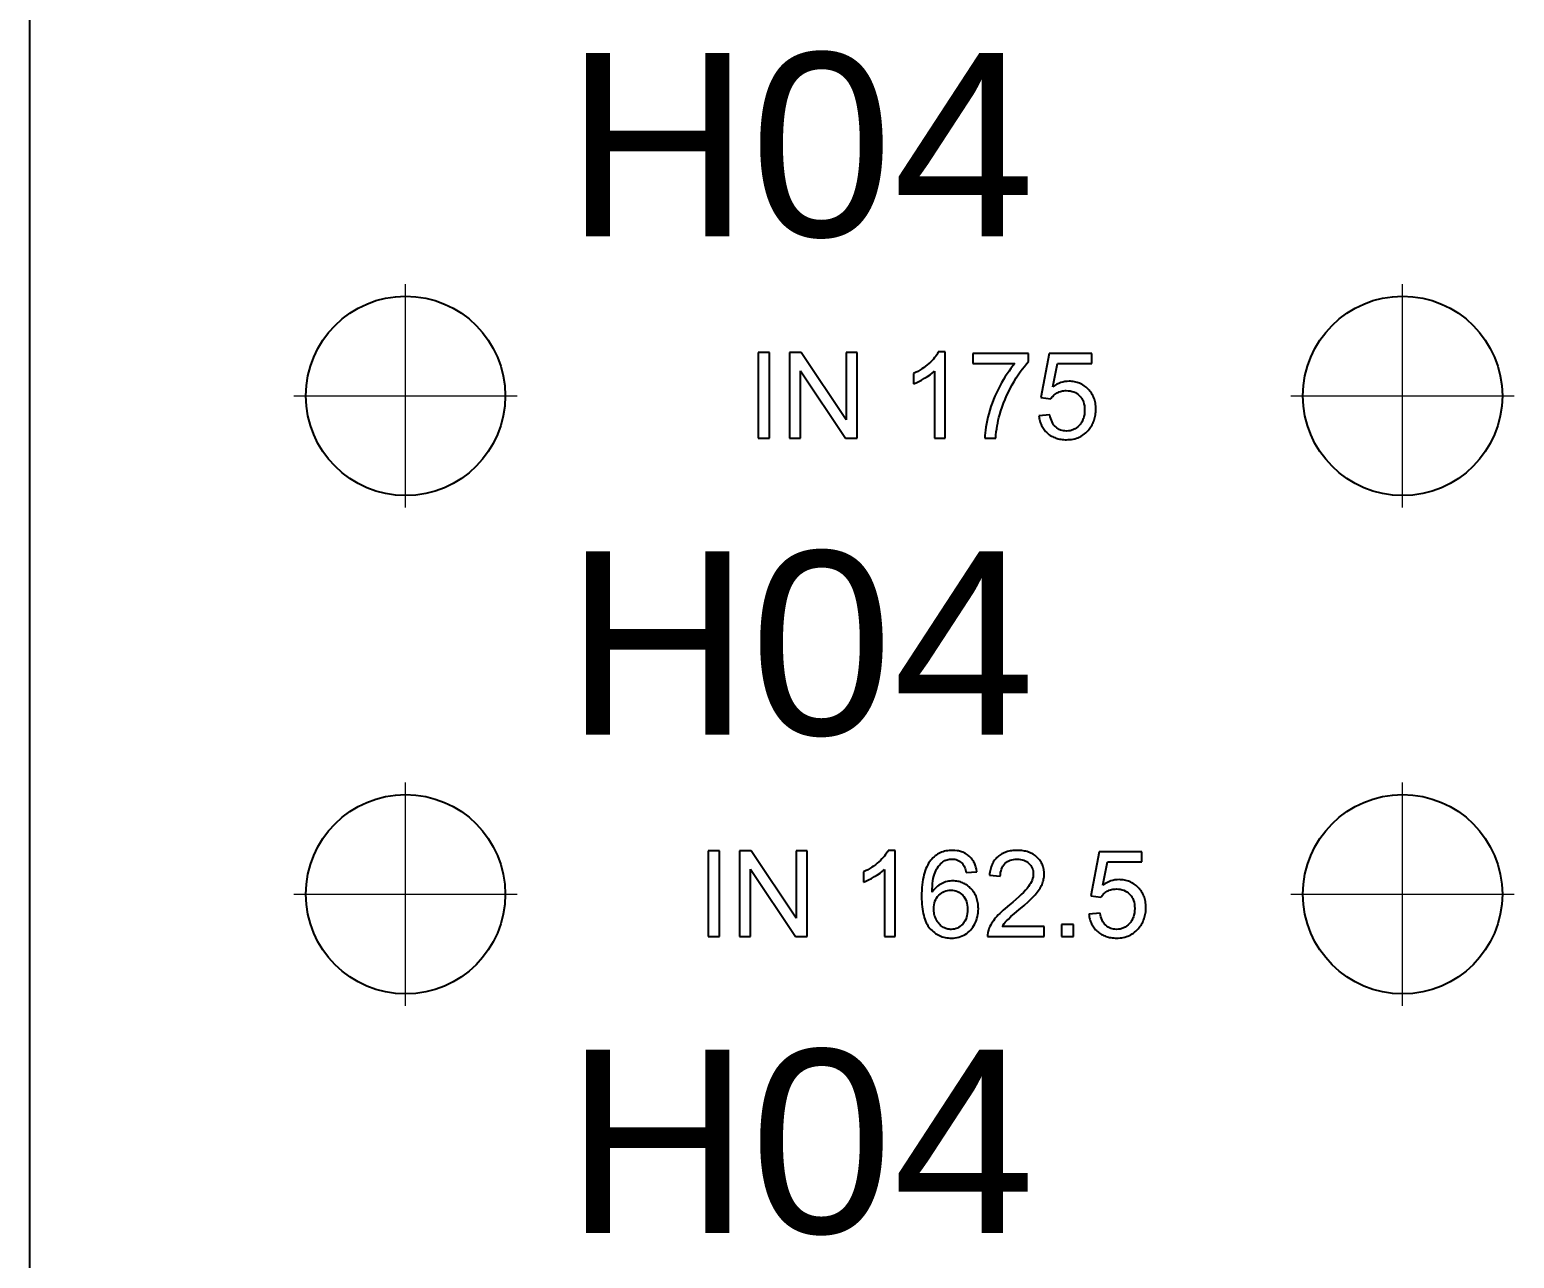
# Model space of a CAD drawing. Header units: millimetres. Extents: x 40 to 1360, y 134 to 546.
# Drawn here: x 299.5 to 336.73, y 420.29 to 451.11 of the extents above; entities that cross this region are included whole.
import ezdxf

# ---------------------------------------------------------------- set-up
doc = ezdxf.new("R2010")
doc.units = ezdxf.units.MM
doc.linetypes.add('WP_HIDDEN', pattern=[2.3, 1.5, -0.8])
for name, color, linetype, lineweight in [('ANNOTATIONS', 7, 'CONTINUOUS', 18), ('HIDDEN', 7, 'WP_HIDDEN', 13), ('VISIBLE', 7, 'CONTINUOUS', 25)]:
    doc.layers.add(name, color=color, linetype=linetype, lineweight=lineweight)
doc.styles.add('CJK', font='Arial Unicode.ttf')

msp = doc.modelspace()

# ---------------------------------------------------------------- linework, layer by layer
at = {"layer": 'ANNOTATIONS'}
for p, q in [((308.92538, 439.12538), (308.92538, 444.72538)), ((333.92538, 439.12538), (333.92538, 444.72538)), ((306.12538, 441.92538), (311.72538, 441.92538)), ((331.12538, 441.92538), (336.72538, 441.92538)), ((308.92538, 426.62538), (308.92538, 432.22538)), ((333.92538, 426.62538), (333.92538, 432.22538)), ((306.12538, 429.42538), (311.72538, 429.42538)), ((331.12538, 429.42538), (336.72538, 429.42538))]:
    msp.add_line(p, q, dxfattribs=at)
at = {"layer": 'HIDDEN', "ltscale": 2}
msp.add_line((299.5, 277.5), (299.5, 492.5), dxfattribs=at)
at = {"layer": 'VISIBLE'}
for p, q in [((299.5, 280.5), (299.5, 492.5)), ((317.7668, 443.01656), (317.7668, 440.86212)), ((318.0519, 443.01656), (317.7668, 443.01656)), ((318.0519, 440.86212), (318.0519, 443.01656)), ((318.55157, 443.01656), (318.55157, 440.86212)), ((318.84402, 443.01656), (318.55157, 443.01656)), ((319.97562, 441.32504), (318.84402, 443.01656)), ((319.97562, 443.01656), (319.97562, 441.32504)), ((320.24896, 443.01656), (319.97562, 443.01656)), ((320.24896, 440.86212), (320.24896, 443.01656)), ((322.26412, 442.99034), (322.2423, 442.95502)), ((322.2829, 443.02538), (322.26412, 442.99034)), ((322.45337, 443.02538), (322.2829, 443.02538)), ((322.45337, 440.86212), (322.45337, 443.02538)), ((323.1485, 442.98864), (323.1485, 442.7344)), ((324.54315, 442.98864), (323.1485, 442.98864)), ((324.54315, 442.78289), (324.54315, 442.98864)), ((325.06045, 442.98717), (324.85177, 441.88056)), ((326.1318, 442.98717), (325.06045, 442.98717)), ((326.1318, 442.7344), (326.1318, 442.98717)), ((321.91536, 442.63221), (321.86774, 442.59993)), ((321.96124, 442.66588), (321.91536, 442.63221)), ((322.00537, 442.70092), (321.96124, 442.66588)), ((322.04776, 442.73734), (322.00537, 442.70092)), ((322.08776, 442.77431), (322.04776, 442.73734)), ((322.12473, 442.811), (322.08776, 442.77431)), ((322.15867, 442.84742), (322.12473, 442.811)), ((322.18958, 442.88356), (322.15867, 442.84742)), ((322.21746, 442.91943), (322.18958, 442.88356)), ((322.2423, 442.95502), (322.21746, 442.91943)), ((323.1485, 442.7344), (324.20367, 442.7344)), ((324.10443, 442.6132), (324.05588, 442.54768)), ((324.1537, 442.67544), (324.10443, 442.6132)), ((324.20367, 442.7344), (324.1537, 442.67544)), ((324.38936, 442.59841), (324.44051, 442.66441)), ((324.44051, 442.66441), (324.49177, 442.7259)), ((324.49177, 442.7259), (324.54315, 442.78289)), ((325.15598, 442.15537), (325.27208, 442.7344)), ((325.27208, 442.7344), (326.1318, 442.7344)), ((318.82492, 442.5551), (319.95651, 440.86212)), ((318.82492, 440.86212), (318.82492, 442.5551)), ((321.71439, 442.51134), (321.65979, 442.48456)), ((321.65979, 442.48456), (321.65979, 442.22885)), ((321.65979, 442.22885), (321.72348, 442.25448)), ((321.76725, 442.53949), (321.71439, 442.51134)), ((321.72348, 442.25448), (321.79113, 442.2858)), ((321.81837, 442.56902), (321.76725, 442.53949)), ((321.79113, 442.2858), (321.86273, 442.32282)), ((321.86774, 442.59993), (321.81837, 442.56902)), ((321.86273, 442.32282), (321.93828, 442.36553)), ((321.93828, 442.36553), (322.01208, 442.41108)), ((322.01208, 442.41108), (322.07844, 442.45664)), ((322.07844, 442.45664), (322.13736, 442.5022)), ((322.13736, 442.5022), (322.16403, 442.52498)), ((322.16403, 442.52498), (322.18884, 442.54776)), ((322.18884, 442.54776), (322.18884, 440.86212)), ((323.86878, 442.25274), (323.82378, 442.1708)), ((323.91448, 442.3314), (323.86878, 442.25274)), ((323.9609, 442.40678), (323.91448, 442.3314)), ((324.00803, 442.47887), (323.9609, 442.40678)), ((324.05588, 442.54768), (324.00803, 442.47887)), ((324.13534, 442.20093), (324.18591, 442.28943)), ((324.18591, 442.28943), (324.2366, 442.37342)), ((324.2366, 442.37342), (324.28741, 442.45292)), ((324.28741, 442.45292), (324.33833, 442.52792)), ((324.33833, 442.52792), (324.38936, 442.59841)), ((325.30416, 442.23776), (325.25417, 442.21452)), ((325.35474, 442.25677), (325.30416, 442.23776)), ((325.40593, 442.27156), (325.35474, 442.25677)), ((325.45771, 442.28213), (325.40593, 442.27156)), ((325.51008, 442.28846), (325.45771, 442.28213)), ((325.56306, 442.29058), (325.51008, 442.28846)), ((325.59799, 442.28981), (325.56306, 442.29058)), ((325.63222, 442.28752), (325.59799, 442.28981)), ((325.66577, 442.2837), (325.63222, 442.28752)), ((325.69863, 442.27836), (325.66577, 442.2837)), ((325.7308, 442.27149), (325.69863, 442.27836)), ((325.76228, 442.26309), (325.7308, 442.27149)), ((325.79308, 442.25316), (325.76228, 442.26309)), ((325.82318, 442.24171), (325.79308, 442.25316)), ((325.85259, 442.22873), (325.82318, 442.24171)), ((323.70154, 441.91643), (323.66598, 441.83004)), ((323.73969, 442.00203), (323.70154, 441.91643)), ((323.78044, 442.08682), (323.73969, 442.00203)), ((323.82378, 442.1708), (323.78044, 442.08682)), ((323.95623, 441.83279), (323.9967, 441.92579)), ((323.9967, 441.92579), (324.04004, 442.01815)), ((324.04004, 442.01815), (324.08625, 442.10986)), ((324.08625, 442.10986), (324.13534, 442.20093)), ((324.85177, 441.88056), (325.10013, 441.84822)), ((325.10013, 441.84822), (325.11552, 441.87083)), ((325.11552, 441.87083), (325.13228, 441.89236)), ((325.13228, 441.89236), (325.15042, 441.91281)), ((325.15042, 441.91281), (325.16994, 441.93218)), ((325.20477, 442.18706), (325.15598, 442.15537)), ((325.16994, 441.93218), (325.19084, 441.95047)), ((325.19084, 441.95047), (325.21311, 441.96768)), ((325.25417, 442.21452), (325.20477, 442.18706)), ((325.21311, 441.96768), (325.23676, 441.98381)), ((325.23676, 441.98381), (325.26179, 441.99886)), ((325.26179, 441.99886), (325.2879, 442.01246)), ((325.2879, 442.01246), (325.31479, 442.02426)), ((325.31479, 442.02426), (325.34246, 442.03423)), ((325.34246, 442.03423), (325.37091, 442.0424)), ((325.37091, 442.0424), (325.40014, 442.04875)), ((325.40014, 442.04875), (325.43015, 442.05328)), ((325.43015, 442.05328), (325.46094, 442.056)), ((325.46094, 442.056), (325.49252, 442.05691)), ((325.49252, 442.05691), (325.54273, 442.05486)), ((325.54273, 442.05486), (325.59048, 442.04873)), ((325.59048, 442.04873), (325.63577, 442.03852)), ((325.63577, 442.03852), (325.67861, 442.02421)), ((325.67861, 442.02421), (325.71899, 442.00582)), ((325.71899, 442.00582), (325.75691, 441.98334)), ((325.75691, 441.98334), (325.79238, 441.95677)), ((325.79238, 441.95677), (325.82538, 441.92611)), ((325.82538, 441.92611), (325.84078, 441.90939)), ((325.84078, 441.90939), (325.85518, 441.89192)), ((325.88132, 442.21423), (325.85259, 442.22873)), ((325.85518, 441.89192), (325.86859, 441.87371)), ((325.86859, 441.87371), (325.881, 441.85475)), ((325.90936, 442.19819), (325.88132, 442.21423)), ((325.93671, 442.18063), (325.90936, 442.19819)), ((325.96337, 442.16154), (325.93671, 442.18063)), ((325.98934, 442.14093), (325.96337, 442.16154)), ((326.01462, 442.11879), (325.98934, 442.14093)), ((326.03921, 442.09512), (326.01462, 442.11879)), ((326.0627, 442.07025), (326.03921, 442.09512)), ((326.08468, 442.04451), (326.0627, 442.07025)), ((326.10514, 442.0179), (326.08468, 442.04451)), ((326.12408, 441.99041), (326.10514, 442.0179)), ((326.14151, 441.96205), (326.12408, 441.99041)), ((326.15742, 441.93282), (326.14151, 441.96205)), ((326.17182, 441.90271), (326.15742, 441.93282)), ((326.1847, 441.87174), (326.17182, 441.90271)), ((326.19607, 441.83989), (326.1847, 441.87174)), ((323.57488, 441.56603), (323.5497, 441.47641)), ((323.60265, 441.65483), (323.57488, 441.56603)), ((323.63302, 441.74284), (323.60265, 441.65483)), ((323.66598, 441.83004), (323.63302, 441.74284)), ((323.82305, 441.45437), (323.85204, 441.54994)), ((323.85204, 441.54994), (323.8839, 441.64487)), ((323.8839, 441.64487), (323.91863, 441.73915)), ((323.91863, 441.73915), (323.95623, 441.83279)), ((325.881, 441.85475), (325.89242, 441.83504)), ((325.89242, 441.83504), (325.90285, 441.81458)), ((325.90285, 441.81458), (325.91228, 441.79338)), ((325.91228, 441.79338), (325.92072, 441.77144)), ((325.92072, 441.77144), (325.93463, 441.72531)), ((325.93463, 441.72531), (325.94456, 441.67619)), ((325.95044, 441.51095), (325.94424, 441.45584)), ((325.94456, 441.67619), (325.95052, 441.62409)), ((325.9525, 441.569), (325.95044, 441.51095)), ((325.95052, 441.62409), (325.9525, 441.569)), ((326.20592, 441.80717), (326.19607, 441.83989)), ((326.21426, 441.77357), (326.20592, 441.80717)), ((326.22108, 441.73911), (326.21426, 441.77357)), ((326.22638, 441.70377), (326.22108, 441.73911)), ((326.23017, 441.66755), (326.22638, 441.70377)), ((326.22721, 441.48563), (326.23054, 441.52064)), ((326.23244, 441.63047), (326.23017, 441.66755)), ((326.23054, 441.52064), (326.23253, 441.55627)), ((326.2332, 441.59251), (326.23244, 441.63047)), ((326.23253, 441.55627), (326.2332, 441.59251)), ((323.47695, 441.14281), (323.46589, 441.06768)), ((323.49087, 441.22125), (323.47695, 441.14281)), ((323.50763, 441.303), (323.49087, 441.22125)), ((323.52724, 441.38805), (323.50763, 441.303)), ((323.5497, 441.47641), (323.52724, 441.38805)), ((323.74624, 441.09627), (323.75802, 441.1711)), ((323.75802, 441.1711), (323.77159, 441.24433)), ((323.77159, 441.24433), (323.78695, 441.31595)), ((323.78695, 441.31595), (323.8041, 441.38596)), ((323.8041, 441.38596), (323.82305, 441.45437)), ((325.0825, 441.44996), (324.80474, 441.42645)), ((324.80474, 441.42645), (324.80867, 441.39288)), ((324.80867, 441.39288), (324.81385, 441.36015)), ((324.81385, 441.36015), (324.82027, 441.32827)), ((324.82027, 441.32827), (324.82794, 441.29721)), ((324.82794, 441.29721), (324.83685, 441.267)), ((324.83685, 441.267), (324.84701, 441.23763)), ((324.84701, 441.23763), (324.85841, 441.20909)), ((324.85841, 441.20909), (324.87106, 441.18139)), ((324.87106, 441.18139), (324.88495, 441.15453)), ((324.88495, 441.15453), (324.90009, 441.12851)), ((324.90009, 441.12851), (324.91648, 441.10332)), ((325.09149, 441.40083), (325.0825, 441.44996)), ((325.10303, 441.35485), (325.09149, 441.40083)), ((325.11711, 441.31201), (325.10303, 441.35485)), ((325.13375, 441.27232), (325.11711, 441.31201)), ((325.15294, 441.23578), (325.13375, 441.27232)), ((325.17467, 441.20238), (325.15294, 441.23578)), ((325.19895, 441.17213), (325.17467, 441.20238)), ((325.22578, 441.14502), (325.19895, 441.17213)), ((325.25461, 441.12108), (325.22578, 441.14502)), ((325.28489, 441.10033), (325.25461, 441.12108)), ((325.75043, 441.12389), (325.71278, 441.09914)), ((325.78626, 441.15315), (325.75043, 441.12389)), ((325.82024, 441.1869), (325.78626, 441.15315)), ((325.83626, 441.20527), (325.82024, 441.1869)), ((325.85124, 441.22438), (325.83626, 441.20527)), ((325.86519, 441.24422), (325.85124, 441.22438)), ((325.87811, 441.26479), (325.86519, 441.24422)), ((325.88999, 441.2861), (325.87811, 441.26479)), ((325.90084, 441.30814), (325.88999, 441.2861)), ((325.91066, 441.33092), (325.90084, 441.30814)), ((325.91944, 441.35444), (325.91066, 441.33092)), ((325.93391, 441.40367), (325.91944, 441.35444)), ((325.94424, 441.45584), (325.93391, 441.40367)), ((326.08337, 441.11392), (326.10268, 441.14148)), ((326.10268, 441.14148), (326.12066, 441.16967)), ((326.12066, 441.16967), (326.13731, 441.19847)), ((326.13731, 441.19847), (326.15262, 441.2279)), ((326.15262, 441.2279), (326.16661, 441.25795)), ((326.16661, 441.25795), (326.17926, 441.28861)), ((326.17926, 441.28861), (326.19058, 441.3199)), ((326.19058, 441.3199), (326.20057, 441.35181)), ((326.20057, 441.35181), (326.20923, 441.38433)), ((326.20923, 441.38433), (326.21655, 441.41748)), ((326.21655, 441.41748), (326.22255, 441.45125)), ((326.22255, 441.45125), (326.22721, 441.48563)), ((317.7668, 440.86212), (318.0519, 440.86212)), ((318.55157, 440.86212), (318.82492, 440.86212)), ((319.95651, 440.86212), (320.24896, 440.86212)), ((322.18884, 440.86212), (322.45337, 440.86212)), ((323.45229, 440.92733), (323.44977, 440.86212)), ((323.44977, 440.86212), (323.72164, 440.86212)), ((323.45767, 440.99585), (323.45229, 440.92733)), ((323.46589, 441.06768), (323.45767, 440.99585)), ((323.72164, 440.86212), (323.72805, 440.94178)), ((323.72805, 440.94178), (323.73625, 441.01983)), ((323.73625, 441.01983), (323.74624, 441.09627)), ((324.91648, 441.10332), (324.93411, 441.07898)), ((324.93411, 441.07898), (324.95299, 441.05547)), ((324.95299, 441.05547), (324.97312, 441.0328)), ((324.97312, 441.0328), (324.99449, 441.01097)), ((324.99449, 441.01097), (325.0171, 440.98997)), ((325.0171, 440.98997), (325.04076, 440.97004)), ((325.04076, 440.97004), (325.06526, 440.9514)), ((325.06526, 440.9514), (325.09061, 440.93404)), ((325.09061, 440.93404), (325.1168, 440.91796)), ((325.1168, 440.91796), (325.14384, 440.90318)), ((325.14384, 440.90318), (325.17172, 440.88967)), ((325.17172, 440.88967), (325.20044, 440.87746)), ((325.20044, 440.87746), (325.23001, 440.86653)), ((325.23001, 440.86653), (325.26042, 440.85688)), ((325.26042, 440.85688), (325.29168, 440.84853)), ((325.31661, 441.08278), (325.28489, 441.10033)), ((325.29168, 440.84853), (325.32377, 440.84145)), ((325.34978, 441.06841), (325.31661, 441.08278)), ((325.32377, 440.84145), (325.35672, 440.83567)), ((325.3844, 441.05724), (325.34978, 441.06841)), ((325.35672, 440.83567), (325.3905, 440.83117)), ((325.42046, 441.04926), (325.3844, 441.05724)), ((325.3905, 440.83117), (325.42513, 440.82795)), ((325.45797, 441.04448), (325.42046, 441.04926)), ((325.42513, 440.82795), (325.46061, 440.82602)), ((325.49693, 441.04288), (325.45797, 441.04448)), ((325.46061, 440.82602), (325.49693, 440.82538)), ((325.54377, 441.04513), (325.49693, 441.04288)), ((325.49693, 440.82538), (325.54116, 440.8264)), ((325.54116, 440.8264), (325.58421, 440.82947)), ((325.58878, 441.05188), (325.54377, 441.04513)), ((325.58421, 440.82947), (325.62607, 440.83458)), ((325.61059, 441.05695), (325.58878, 441.05188)), ((325.63195, 441.06313), (325.61059, 441.05695)), ((325.62607, 440.83458), (325.66676, 440.84173)), ((325.65284, 441.07045), (325.63195, 441.06313)), ((325.67328, 441.07889), (325.65284, 441.07045)), ((325.66676, 440.84173), (325.70626, 440.85092)), ((325.69326, 441.08845), (325.67328, 441.07889)), ((325.71278, 441.09914), (325.69326, 441.08845)), ((325.70626, 440.85092), (325.74458, 440.86216)), ((325.74458, 440.86216), (325.78171, 440.87545)), ((325.78171, 440.87545), (325.81767, 440.89078)), ((325.81767, 440.89078), (325.85244, 440.90815)), ((325.85244, 440.90815), (325.88603, 440.92756)), ((325.88603, 440.92756), (325.91843, 440.94902)), ((325.91843, 440.94902), (325.94966, 440.97252)), ((325.94966, 440.97252), (325.9797, 440.99807)), ((325.9797, 440.99807), (326.00856, 441.02566)), ((326.00856, 441.02566), (326.03623, 441.05529)), ((326.03623, 441.05529), (326.06273, 441.08697)), ((326.06273, 441.08697), (326.08337, 441.11392)), ((316.51176, 430.51656), (316.51176, 428.36212)), ((316.79686, 430.51656), (316.51176, 430.51656)), ((316.79686, 428.36212), (316.79686, 430.51656)), ((317.29653, 430.51656), (317.29653, 428.36212)), ((317.58898, 430.51656), (317.29653, 430.51656)), ((318.72057, 428.82504), (317.58898, 430.51656)), ((318.72057, 430.51656), (318.72057, 428.82504)), ((318.99392, 430.51656), (318.72057, 430.51656)), ((318.99392, 428.36212), (318.99392, 430.51656)), ((320.90363, 430.34742), (320.86969, 430.311)), ((320.93454, 430.38356), (320.90363, 430.34742)), ((320.96241, 430.41943), (320.93454, 430.38356)), ((320.98726, 430.45502), (320.96241, 430.41943)), ((321.00907, 430.49034), (320.98726, 430.45502)), ((321.02786, 430.52538), (321.00907, 430.49034)), ((321.19833, 430.52538), (321.02786, 430.52538)), ((321.19833, 428.36212), (321.19833, 430.52538)), ((322.14731, 430.33635), (322.1205, 430.30838)), ((322.1752, 430.36239), (322.14731, 430.33635)), ((322.20418, 430.3865), (322.1752, 430.36239)), ((322.23426, 430.40868), (322.20418, 430.3865)), ((322.26542, 430.42894), (322.23426, 430.40868)), ((322.29768, 430.44726), (322.26542, 430.42894)), ((322.33103, 430.46366), (322.29768, 430.44726)), ((322.36547, 430.47812), (322.33103, 430.46366)), ((322.401, 430.49066), (322.36547, 430.47812)), ((322.43762, 430.50127), (322.401, 430.49066)), ((322.47533, 430.50995), (322.43762, 430.50127)), ((322.51413, 430.5167), (322.47533, 430.50995)), ((322.55402, 430.52152), (322.51413, 430.5167)), ((322.595, 430.52441), (322.55402, 430.52152)), ((322.63707, 430.52538), (322.595, 430.52441)), ((322.6992, 430.52315), (322.63707, 430.52538)), ((322.75845, 430.51647), (322.6992, 430.52315)), ((322.78701, 430.51146), (322.75845, 430.51647)), ((322.81484, 430.50533), (322.78701, 430.51146)), ((322.84195, 430.49809), (322.81484, 430.50533)), ((322.86835, 430.48974), (322.84195, 430.49809)), ((322.89403, 430.48027), (322.86835, 430.48974)), ((322.919, 430.46969), (322.89403, 430.48027)), ((322.94324, 430.458), (322.919, 430.46969)), ((322.96677, 430.44519), (322.94324, 430.458)), ((322.98958, 430.43127), (322.96677, 430.44519)), ((323.01167, 430.41624), (322.98958, 430.43127)), ((323.03305, 430.40009), (323.01167, 430.41624)), ((323.05371, 430.38283), (323.03305, 430.40009)), ((323.0735, 430.36458), (323.05371, 430.38283)), ((323.09227, 430.34549), (323.0735, 430.36458)), ((323.11003, 430.32555), (323.09227, 430.34549)), ((323.12677, 430.30475), (323.11003, 430.32555)), ((323.75384, 430.34543), (323.73287, 430.3238)), ((323.77602, 430.36593), (323.75384, 430.34543)), ((323.79929, 430.38524), (323.77602, 430.36593)), ((323.82353, 430.4033), (323.79929, 430.38524)), ((323.84875, 430.42012), (323.82353, 430.4033)), ((323.87494, 430.43569), (323.84875, 430.42012)), ((323.90211, 430.45001), (323.87494, 430.43569)), ((323.93026, 430.46309), (323.90211, 430.45001)), ((323.95938, 430.47493), (323.93026, 430.46309)), ((323.98948, 430.48552), (323.95938, 430.47493)), ((324.02055, 430.49486), (323.98948, 430.48552)), ((324.0526, 430.50296), (324.02055, 430.49486)), ((324.08563, 430.50981), (324.0526, 430.50296)), ((324.11963, 430.51541), (324.08563, 430.50981)), ((324.15461, 430.51977), (324.11963, 430.51541)), ((324.19056, 430.52289), (324.15461, 430.51977)), ((324.22749, 430.52476), (324.19056, 430.52289)), ((324.2654, 430.52538), (324.22749, 430.52476)), ((324.30365, 430.52471), (324.2654, 430.52538)), ((324.3409, 430.52269), (324.30365, 430.52471)), ((324.37713, 430.51933), (324.3409, 430.52269)), ((324.41236, 430.51463), (324.37713, 430.51933)), ((324.44657, 430.50859), (324.41236, 430.51463)), ((324.47978, 430.5012), (324.44657, 430.50859)), ((324.51197, 430.49247), (324.47978, 430.5012)), ((324.54315, 430.48239), (324.51197, 430.49247)), ((324.57333, 430.47097), (324.54315, 430.48239)), ((324.60249, 430.45821), (324.57333, 430.47097)), ((324.63064, 430.44411), (324.60249, 430.45821)), ((324.65778, 430.42866), (324.63064, 430.44411)), ((324.68391, 430.41187), (324.65778, 430.42866)), ((324.70903, 430.39373), (324.68391, 430.41187)), ((324.73315, 430.37426), (324.70903, 430.39373)), ((324.75625, 430.35343), (324.73315, 430.37426)), ((324.77813, 430.33162), (324.75625, 430.35343)), ((324.79861, 430.30916), (324.77813, 430.33162)), ((326.3155, 430.48717), (326.10681, 429.38056)), ((327.38684, 430.48717), (326.3155, 430.48717)), ((327.38684, 430.2344), (327.38684, 430.48717)), ((317.56987, 430.0551), (318.70147, 428.36212)), ((317.56987, 428.36212), (317.56987, 430.0551)), ((320.45935, 430.01134), (320.40474, 429.98456)), ((320.40474, 429.98456), (320.40474, 429.72885)), ((320.51221, 430.03949), (320.45935, 430.01134)), ((320.56332, 430.06902), (320.51221, 430.03949)), ((320.61269, 430.09993), (320.56332, 430.06902)), ((320.66032, 430.13221), (320.61269, 430.09993)), ((320.7062, 430.16588), (320.66032, 430.13221)), ((320.75033, 430.20092), (320.7062, 430.16588)), ((320.79272, 430.23734), (320.75033, 430.20092)), ((320.75703, 429.91108), (320.8234, 429.95664)), ((320.83272, 430.27431), (320.79272, 430.23734)), ((320.8234, 429.95664), (320.88232, 430.0022)), ((320.86969, 430.311), (320.83272, 430.27431)), ((320.88232, 430.0022), (320.90899, 430.02498)), ((320.90899, 430.02498), (320.9338, 430.04776)), ((320.9338, 430.04776), (320.9338, 428.36212)), ((321.93707, 429.96505), (321.92174, 429.90961)), ((321.95419, 430.01781), (321.93707, 429.96505)), ((321.97312, 430.06792), (321.95419, 430.01781)), ((321.99385, 430.11536), (321.97312, 430.06792)), ((322.01638, 430.16014), (321.99385, 430.11536)), ((322.04071, 430.20225), (322.01638, 430.16014)), ((322.06685, 430.2417), (322.04071, 430.20225)), ((322.09479, 430.27849), (322.06685, 430.2417)), ((322.1205, 430.30838), (322.09479, 430.27849)), ((322.18515, 429.9253), (322.20207, 429.97134)), ((322.20207, 429.97134), (322.2209, 430.01375)), ((322.2209, 430.01375), (322.24138, 430.05354)), ((322.24138, 430.05354), (322.26352, 430.09072)), ((322.26352, 430.09072), (322.28731, 430.12528)), ((322.28731, 430.12528), (322.31275, 430.15722)), ((322.31275, 430.15722), (322.33985, 430.18654)), ((322.33985, 430.18654), (322.3686, 430.21325)), ((322.3686, 430.21325), (322.399, 430.23734)), ((322.399, 430.23734), (322.42336, 430.25387)), ((322.42336, 430.25387), (322.44869, 430.2682)), ((322.44869, 430.2682), (322.47498, 430.28032)), ((322.47498, 430.28032), (322.50224, 430.29024)), ((322.50224, 430.29024), (322.53046, 430.29796)), ((322.53046, 430.29796), (322.55964, 430.30347)), ((322.55964, 430.30347), (322.58979, 430.30677)), ((322.58979, 430.30677), (322.62091, 430.30788)), ((322.62091, 430.30788), (322.65944, 430.30611)), ((322.65944, 430.30611), (322.69641, 430.3008)), ((322.69641, 430.3008), (322.73182, 430.29196)), ((322.73182, 430.29196), (322.76566, 430.27959)), ((322.76566, 430.27959), (322.79795, 430.26367)), ((322.79795, 430.26367), (322.82867, 430.24422)), ((322.82867, 430.24422), (322.85784, 430.22124)), ((322.85784, 430.22124), (322.88544, 430.19472)), ((322.88544, 430.19472), (322.90114, 430.17575)), ((322.90114, 430.17575), (322.91593, 430.15412)), ((322.91593, 430.15412), (322.9298, 430.12983)), ((322.9298, 430.12983), (322.94275, 430.10287)), ((322.94275, 430.10287), (322.95478, 430.07325)), ((322.95478, 430.07325), (322.9659, 430.04096)), ((322.9659, 430.04096), (322.97609, 430.00601)), ((322.97609, 430.00601), (322.98537, 429.9684)), ((322.98537, 429.9684), (323.24843, 429.98897)), ((323.1425, 430.28311), (323.12677, 430.30475)), ((323.15721, 430.26062), (323.1425, 430.28311)), ((323.17091, 430.23728), (323.15721, 430.26062)), ((323.18358, 430.21309), (323.17091, 430.23728)), ((323.19525, 430.18805), (323.18358, 430.21309)), ((323.20589, 430.16216), (323.19525, 430.18805)), ((323.21552, 430.13542), (323.20589, 430.16216)), ((323.22414, 430.10783), (323.21552, 430.13542)), ((323.23832, 430.0501), (323.22414, 430.10783)), ((323.24843, 429.98897), (323.23832, 430.0501)), ((323.57526, 429.97606), (323.56996, 429.93973)), ((323.58176, 430.01125), (323.57526, 429.97606)), ((323.58947, 430.04532), (323.58176, 430.01125)), ((323.59839, 430.07826), (323.58947, 430.04532)), ((323.60851, 430.11007), (323.59839, 430.07826)), ((323.61983, 430.14074), (323.60851, 430.11007)), ((323.63236, 430.17029), (323.61983, 430.14074)), ((323.6461, 430.1987), (323.63236, 430.17029)), ((323.66104, 430.22598), (323.6461, 430.1987)), ((323.67719, 430.25213), (323.66104, 430.22598)), ((323.69455, 430.27715), (323.67719, 430.25213)), ((323.71311, 430.30104), (323.69455, 430.27715)), ((323.73287, 430.3238), (323.71311, 430.30104)), ((323.83988, 429.92367), (323.84555, 429.97024)), ((323.84555, 429.97024), (323.85476, 430.01405)), ((323.85476, 430.01405), (323.8675, 430.0551)), ((323.8675, 430.0551), (323.88378, 430.09341)), ((323.88378, 430.09341), (323.9036, 430.12895)), ((323.9036, 430.12895), (323.92695, 430.16174)), ((323.92695, 430.16174), (323.95384, 430.19178)), ((323.95384, 430.19178), (323.98369, 430.21864)), ((323.98369, 430.21864), (324.01593, 430.24193)), ((324.01593, 430.24193), (324.05056, 430.26163)), ((324.05056, 430.26163), (324.08758, 430.27775)), ((324.08758, 430.27775), (324.12698, 430.29029)), ((324.12698, 430.29029), (324.16877, 430.29924)), ((324.16877, 430.29924), (324.21295, 430.30462)), ((324.21295, 430.30462), (324.25952, 430.30641)), ((324.25952, 430.30641), (324.30364, 430.30472)), ((324.30364, 430.30472), (324.34563, 430.29966)), ((324.34563, 430.29966), (324.38548, 430.29122)), ((324.38548, 430.29122), (324.4232, 430.2794)), ((324.4232, 430.2794), (324.45878, 430.26421)), ((324.45878, 430.26421), (324.49222, 430.24565)), ((324.49222, 430.24565), (324.52353, 430.22371)), ((324.52353, 430.22371), (324.55271, 430.19839)), ((324.55271, 430.19839), (324.57905, 430.17062)), ((324.57905, 430.17062), (324.60189, 430.14131)), ((324.60189, 430.14131), (324.62121, 430.11046)), ((324.62121, 430.11046), (324.63702, 430.07807)), ((324.63702, 430.07807), (324.64932, 430.04414)), ((324.64932, 430.04414), (324.6581, 430.00867)), ((324.6581, 430.00867), (324.66337, 429.97167)), ((324.66337, 429.97167), (324.66513, 429.93313)), ((324.81768, 430.28606), (324.79861, 430.30916)), ((324.83533, 430.26232), (324.81768, 430.28606)), ((324.85157, 430.23793), (324.83533, 430.26232)), ((324.8664, 430.2129), (324.85157, 430.23793)), ((324.87981, 430.18723), (324.8664, 430.2129)), ((324.89182, 430.16092), (324.87981, 430.18723)), ((324.90241, 430.13396), (324.89182, 430.16092)), ((324.91159, 430.10636), (324.90241, 430.13396)), ((324.91935, 430.07811), (324.91159, 430.10636)), ((324.92571, 430.04923), (324.91935, 430.07811)), ((324.93065, 430.0197), (324.92571, 430.04923)), ((324.93418, 429.98952), (324.93065, 430.0197)), ((324.9363, 429.95871), (324.93418, 429.98952)), ((324.93701, 429.92725), (324.9363, 429.95871)), ((326.41102, 429.65537), (326.52712, 430.2344)), ((326.52712, 430.2344), (327.38684, 430.2344)), ((320.40474, 429.72885), (320.46844, 429.75448)), ((320.46844, 429.75448), (320.53609, 429.7858)), ((320.53609, 429.7858), (320.60769, 429.82282)), ((320.60769, 429.82282), (320.68323, 429.86553)), ((320.68323, 429.86553), (320.75703, 429.91108)), ((321.87217, 429.5925), (321.86767, 429.52109)), ((321.87848, 429.66125), (321.87217, 429.5925)), ((321.88659, 429.72734), (321.87848, 429.66125)), ((321.89651, 429.79076), (321.88659, 429.72734)), ((321.90822, 429.85152), (321.89651, 429.79076)), ((321.92174, 429.90961), (321.90822, 429.85152)), ((322.12893, 429.55165), (322.13291, 429.62552)), ((322.13291, 429.62552), (322.13904, 429.69475)), ((322.13904, 429.69475), (322.14733, 429.75935)), ((322.14733, 429.75935), (322.15778, 429.8193)), ((322.15778, 429.8193), (322.17038, 429.87462)), ((322.17038, 429.87462), (322.18515, 429.9253)), ((322.2333, 429.59989), (322.20476, 429.57172)), ((322.26317, 429.62573), (322.2333, 429.59989)), ((322.29438, 429.64922), (322.26317, 429.62573)), ((322.32692, 429.67037), (322.29438, 429.64922)), ((322.36079, 429.68917), (322.32692, 429.67037)), ((322.39553, 429.70571), (322.36079, 429.68917)), ((322.43069, 429.72003), (322.39553, 429.70571)), ((322.46626, 429.73216), (322.43069, 429.72003)), ((322.50224, 429.74208), (322.46626, 429.73216)), ((322.53863, 429.74979), (322.50224, 429.74208)), ((322.57544, 429.75531), (322.53863, 429.74979)), ((322.61266, 429.75861), (322.57544, 429.75531)), ((322.6503, 429.75971), (322.61266, 429.75861)), ((322.68306, 429.75895), (322.6503, 429.75971)), ((322.7152, 429.75667), (322.68306, 429.75895)), ((322.74673, 429.75287), (322.7152, 429.75667)), ((322.77765, 429.74754), (322.74673, 429.75287)), ((322.80795, 429.7407), (322.77765, 429.74754)), ((322.83764, 429.73233), (322.80795, 429.7407)), ((322.86671, 429.72244), (322.83764, 429.73233)), ((322.89517, 429.71103), (322.86671, 429.72244)), ((322.92302, 429.6981), (322.89517, 429.71103)), ((322.95025, 429.68365), (322.92302, 429.6981)), ((322.97687, 429.66768), (322.95025, 429.68365)), ((323.00287, 429.65018), (322.97687, 429.66768)), ((323.02826, 429.63117), (323.00287, 429.65018)), ((323.05303, 429.61063), (323.02826, 429.63117)), ((323.07719, 429.58857), (323.05303, 429.61063)), ((323.10073, 429.56499), (323.07719, 429.58857)), ((323.56996, 429.93973), (323.56587, 429.90227)), ((323.56587, 429.90227), (323.83774, 429.87434)), ((323.83774, 429.87434), (323.83988, 429.92367)), ((324.54168, 429.61496), (324.50726, 429.57102)), ((324.57062, 429.65674), (324.54168, 429.61496)), ((324.59569, 429.69794), (324.57062, 429.65674)), ((324.61691, 429.73858), (324.59569, 429.69794)), ((324.63427, 429.77864), (324.61691, 429.73858)), ((324.64777, 429.81812), (324.63427, 429.77864)), ((324.65741, 429.85703), (324.64777, 429.81812)), ((324.6632, 429.89537), (324.65741, 429.85703)), ((324.66513, 429.93313), (324.6632, 429.89537)), ((324.83461, 429.57746), (324.85329, 429.60972)), ((324.85329, 429.60972), (324.86978, 429.64157)), ((324.86978, 429.64157), (324.8841, 429.67301)), ((324.8841, 429.67301), (324.8965, 429.70431)), ((324.8965, 429.70431), (324.90725, 429.73574)), ((324.90725, 429.73574), (324.91634, 429.76731)), ((324.91634, 429.76731), (324.92378, 429.79903)), ((324.92378, 429.79903), (324.92957, 429.83088)), ((324.92957, 429.83088), (324.9337, 429.86286)), ((324.9337, 429.86286), (324.93618, 429.89499)), ((324.93618, 429.89499), (324.93701, 429.92725)), ((326.45982, 429.68706), (326.41102, 429.65537)), ((326.50921, 429.71452), (326.45982, 429.68706)), ((326.5592, 429.73776), (326.50921, 429.71452)), ((326.60979, 429.75677), (326.5592, 429.73776)), ((326.66097, 429.77156), (326.60979, 429.75677)), ((326.71275, 429.78213), (326.66097, 429.77156)), ((326.76513, 429.78846), (326.71275, 429.78213)), ((326.8181, 429.79058), (326.76513, 429.78846)), ((326.85303, 429.78981), (326.8181, 429.79058)), ((326.88727, 429.78752), (326.85303, 429.78981)), ((326.92081, 429.7837), (326.88727, 429.78752)), ((326.95367, 429.77836), (326.92081, 429.7837)), ((326.98584, 429.77149), (326.95367, 429.77836)), ((327.01733, 429.76309), (326.98584, 429.77149)), ((327.04812, 429.75316), (327.01733, 429.76309)), ((327.07822, 429.74171), (327.04812, 429.75316)), ((327.10764, 429.72873), (327.07822, 429.74171)), ((327.13636, 429.71423), (327.10764, 429.72873)), ((327.1644, 429.69819), (327.13636, 429.71423)), ((327.19175, 429.68063), (327.1644, 429.69819)), ((327.21841, 429.66154), (327.19175, 429.68063)), ((327.24438, 429.64093), (327.21841, 429.66154)), ((327.26966, 429.61879), (327.24438, 429.64093)), ((327.29426, 429.59512), (327.26966, 429.61879)), ((327.31775, 429.57025), (327.29426, 429.59512)), ((321.86496, 429.44701), (321.86406, 429.37027)), ((321.86406, 429.37027), (321.86488, 429.30169)), ((321.86488, 429.30169), (321.86732, 429.23558)), ((321.86767, 429.52109), (321.86496, 429.44701)), ((321.86732, 429.23558), (321.8714, 429.17193)), ((322.12712, 429.47314), (322.12893, 429.55165)), ((322.15167, 429.50834), (322.12712, 429.47314)), ((322.17755, 429.5412), (322.15167, 429.50834)), ((322.20476, 429.57172), (322.17755, 429.5412)), ((322.18584, 429.20543), (322.1995, 429.24884)), ((322.1995, 429.24884), (322.21707, 429.28975)), ((322.21707, 429.28975), (322.23854, 429.32816)), ((322.23854, 429.32816), (322.26391, 429.36406)), ((322.26391, 429.36406), (322.29319, 429.39746)), ((322.29319, 429.39746), (322.32527, 429.42759)), ((322.32527, 429.42759), (322.35904, 429.45371)), ((322.35904, 429.45371), (322.39452, 429.47582)), ((322.39452, 429.47582), (322.4317, 429.4939)), ((322.4317, 429.4939), (322.47057, 429.50796)), ((322.47057, 429.50796), (322.51115, 429.51801)), ((322.51115, 429.51801), (322.55342, 429.52404)), ((322.55342, 429.52404), (322.59739, 429.52605)), ((322.59739, 429.52605), (322.64162, 429.52404)), ((322.64162, 429.52404), (322.68392, 429.51801)), ((322.68392, 429.51801), (322.72429, 429.50796)), ((322.72429, 429.50796), (322.76273, 429.4939)), ((322.76273, 429.4939), (322.79924, 429.47582)), ((322.79924, 429.47582), (322.83382, 429.45371)), ((322.83382, 429.45371), (322.86647, 429.42759)), ((322.86647, 429.42759), (322.89719, 429.39746)), ((322.89719, 429.39746), (322.92509, 429.36383)), ((322.92509, 429.36383), (322.94927, 429.32724)), ((322.94927, 429.32724), (322.96973, 429.28768)), ((322.96973, 429.28768), (322.98647, 429.24517)), ((322.98647, 429.24517), (322.99949, 429.19969)), ((323.12325, 429.54021), (323.10073, 429.56499)), ((323.14431, 429.51453), (323.12325, 429.54021)), ((323.16391, 429.48797), (323.14431, 429.51453)), ((323.18207, 429.46051), (323.16391, 429.48797)), ((323.19877, 429.43217), (323.18207, 429.46051)), ((323.21402, 429.40293), (323.19877, 429.43217)), ((323.22782, 429.37281), (323.21402, 429.40293)), ((323.24016, 429.34179), (323.22782, 429.37281)), ((323.25106, 429.30989), (323.24016, 429.34179)), ((323.2605, 429.2771), (323.25106, 429.30989)), ((323.26849, 429.24341), (323.2605, 429.2771)), ((323.27502, 429.20884), (323.26849, 429.24341)), ((323.2801, 429.17338), (323.27502, 429.20884)), ((324.15125, 429.22878), (324.067, 429.15865)), ((324.22838, 429.29518), (324.15125, 429.22878)), ((324.29839, 429.35783), (324.22838, 429.29518)), ((324.36129, 429.41674), (324.29839, 429.35783)), ((324.41707, 429.47191), (324.36129, 429.41674)), ((324.46572, 429.52334), (324.41707, 429.47191)), ((324.43307, 429.14487), (324.54517, 429.24609)), ((324.50726, 429.57102), (324.46572, 429.52334)), ((324.54517, 429.24609), (324.59361, 429.29187)), ((324.59361, 429.29187), (324.63698, 429.33445)), ((324.63698, 429.33445), (324.67527, 429.3738)), ((324.67527, 429.3738), (324.70848, 429.40995)), ((324.70848, 429.40995), (324.73807, 429.44428)), ((324.73807, 429.44428), (324.76548, 429.47819)), ((324.76548, 429.47819), (324.7907, 429.5117)), ((324.7907, 429.5117), (324.81374, 429.54478)), ((324.81374, 429.54478), (324.83461, 429.57746)), ((326.10681, 429.38056), (326.35518, 429.34822)), ((326.35518, 429.34822), (326.37056, 429.37083)), ((326.37056, 429.37083), (326.38732, 429.39236)), ((326.38732, 429.39236), (326.40547, 429.41281)), ((326.40547, 429.41281), (326.42498, 429.43218)), ((326.42498, 429.43218), (326.44588, 429.45047)), ((326.44588, 429.45047), (326.46815, 429.46768)), ((326.46815, 429.46768), (326.4918, 429.48381)), ((326.4918, 429.48381), (326.51683, 429.49886)), ((326.51683, 429.49886), (326.54294, 429.51246)), ((326.54294, 429.51246), (326.56983, 429.52426)), ((326.56983, 429.52426), (326.5975, 429.53423)), ((326.5975, 429.53423), (326.62595, 429.5424)), ((326.62595, 429.5424), (326.65518, 429.54875)), ((326.65518, 429.54875), (326.6852, 429.55328)), ((326.6852, 429.55328), (326.71599, 429.556)), ((326.71599, 429.556), (326.74756, 429.55691)), ((326.74756, 429.55691), (326.79777, 429.55486)), ((326.79777, 429.55486), (326.84552, 429.54873)), ((326.84552, 429.54873), (326.89081, 429.53852)), ((326.89081, 429.53852), (326.93365, 429.52421)), ((326.93365, 429.52421), (326.97403, 429.50582)), ((326.97403, 429.50582), (327.01195, 429.48334)), ((327.01195, 429.48334), (327.04742, 429.45677)), ((327.04742, 429.45677), (327.08043, 429.42611)), ((327.08043, 429.42611), (327.09582, 429.40939)), ((327.09582, 429.40939), (327.11022, 429.39192)), ((327.11022, 429.39192), (327.12363, 429.37371)), ((327.12363, 429.37371), (327.13604, 429.35475)), ((327.13604, 429.35475), (327.14746, 429.33504)), ((327.14746, 429.33504), (327.15789, 429.31458)), ((327.15789, 429.31458), (327.16733, 429.29338)), ((327.16733, 429.29338), (327.17577, 429.27144)), ((327.17577, 429.27144), (327.18967, 429.22531)), ((327.18967, 429.22531), (327.1996, 429.17619)), ((327.33972, 429.54451), (327.31775, 429.57025)), ((327.36018, 429.5179), (327.33972, 429.54451)), ((327.37912, 429.49041), (327.36018, 429.5179)), ((327.39655, 429.46205), (327.37912, 429.49041)), ((327.41247, 429.43282), (327.39655, 429.46205)), ((327.42686, 429.40271), (327.41247, 429.43282)), ((327.43975, 429.37174), (327.42686, 429.40271)), ((327.45111, 429.33989), (327.43975, 429.37174)), ((327.46096, 429.30717), (327.45111, 429.33989)), ((327.4693, 429.27357), (327.46096, 429.30717)), ((327.47612, 429.23911), (327.4693, 429.27357)), ((327.48142, 429.20377), (327.47612, 429.23911)), ((321.8714, 429.17193), (321.8771, 429.11075)), ((321.8771, 429.11075), (321.88444, 429.05202)), ((321.88444, 429.05202), (321.89341, 428.99576)), ((321.89341, 428.99576), (321.904, 428.94196)), ((321.904, 428.94196), (321.91623, 428.89063)), ((321.91623, 428.89063), (321.93009, 428.84175)), ((321.93009, 428.84175), (321.94558, 428.79534)), ((322.16827, 429.06018), (322.17022, 429.1111)), ((322.16918, 429.0262), (322.16827, 429.06018)), ((322.1719, 428.99258), (322.16918, 429.0262)), ((322.17022, 429.1111), (322.17608, 429.15952)), ((322.17643, 428.95933), (322.1719, 428.99258)), ((322.17608, 429.15952), (322.18584, 429.20543)), ((322.18278, 428.92645), (322.17643, 428.95933)), ((322.19095, 428.89393), (322.18278, 428.92645)), ((322.20092, 428.86178), (322.19095, 428.89393)), ((322.21271, 428.83), (322.20092, 428.86178)), ((322.98611, 428.83754), (322.96916, 428.79313)), ((322.99929, 428.88498), (322.98611, 428.83754)), ((323.0087, 428.93545), (322.99929, 428.88498)), ((322.99949, 429.19969), (323.00879, 429.15125)), ((323.01435, 428.98895), (323.0087, 428.93545)), ((323.00879, 429.15125), (323.01437, 429.09985)), ((323.01623, 429.04549), (323.01435, 428.98895)), ((323.01437, 429.09985), (323.01623, 429.04549)), ((323.25248, 428.81934), (323.26478, 428.86601)), ((323.26478, 428.86601), (323.27434, 428.91358)), ((323.27434, 428.91358), (323.28117, 428.96204)), ((323.28374, 429.13703), (323.2801, 429.17338)), ((323.28117, 428.96204), (323.28527, 429.0114)), ((323.28591, 429.09978), (323.28374, 429.13703)), ((323.28527, 429.0114), (323.28664, 429.06165)), ((323.28664, 429.06165), (323.28591, 429.09978)), ((323.75252, 428.86835), (323.72091, 428.83239)), ((323.78745, 428.90569), (323.75252, 428.86835)), ((323.82572, 428.9444), (323.78745, 428.90569)), ((323.86732, 428.9845), (323.82572, 428.9444)), ((323.91224, 429.02597), (323.86732, 428.9845)), ((323.9605, 429.06882), (323.91224, 429.02597)), ((324.067, 429.15865), (323.9605, 429.06882)), ((324.03945, 428.80332), (324.10521, 428.86307)), ((324.10521, 428.86307), (324.19228, 428.93889)), ((324.19228, 428.93889), (324.30067, 429.03079)), ((324.30067, 429.03079), (324.43307, 429.14487)), ((326.33754, 428.94996), (326.05979, 428.92645)), ((326.05979, 428.92645), (326.06372, 428.89288)), ((326.06372, 428.89288), (326.06889, 428.86015)), ((326.06889, 428.86015), (326.07531, 428.82827)), ((326.34653, 428.90083), (326.33754, 428.94996)), ((326.35807, 428.85485), (326.34653, 428.90083)), ((326.37216, 428.81201), (326.35807, 428.85485)), ((327.17448, 428.85444), (327.1657, 428.83092)), ((327.18895, 428.90367), (327.17448, 428.85444)), ((327.19928, 428.95584), (327.18895, 428.90367)), ((327.20548, 429.01095), (327.19928, 428.95584)), ((327.1996, 429.17619), (327.20556, 429.12409)), ((327.20755, 429.069), (327.20548, 429.01095)), ((327.20556, 429.12409), (327.20755, 429.069)), ((327.44562, 428.8199), (327.45561, 428.85181)), ((327.45561, 428.85181), (327.46427, 428.88433)), ((327.46427, 428.88433), (327.4716, 428.91748)), ((327.4716, 428.91748), (327.47759, 428.95125)), ((327.47759, 428.95125), (327.48225, 428.98563)), ((327.48521, 429.16755), (327.48142, 429.20377)), ((327.48225, 428.98563), (327.48558, 429.02064)), ((327.48749, 429.13047), (327.48521, 429.16755)), ((327.48558, 429.02064), (327.48758, 429.05627)), ((327.48824, 429.09251), (327.48749, 429.13047)), ((327.48758, 429.05627), (327.48824, 429.09251)), ((321.94558, 428.79534), (321.9627, 428.7514)), ((321.9627, 428.7514), (321.98145, 428.70991)), ((321.98145, 428.70991), (322.00183, 428.67089)), ((322.00183, 428.67089), (322.02384, 428.63433)), ((322.02384, 428.63433), (322.04748, 428.60023)), ((322.04748, 428.60023), (322.07275, 428.5686)), ((322.07275, 428.5686), (322.09931, 428.53915)), ((322.09931, 428.53915), (322.12682, 428.51159)), ((322.12682, 428.51159), (322.15529, 428.48594)), ((322.15529, 428.48594), (322.18471, 428.46219)), ((322.22632, 428.79859), (322.21271, 428.83)), ((322.24155, 428.76829), (322.22632, 428.79859)), ((322.25824, 428.73985), (322.24155, 428.76829)), ((322.27637, 428.71327), (322.25824, 428.73985)), ((322.29594, 428.68856), (322.27637, 428.71327)), ((322.31696, 428.6657), (322.29594, 428.68856)), ((322.33943, 428.6447), (322.31696, 428.6657)), ((322.36335, 428.62556), (322.33943, 428.6447)), ((322.38871, 428.60828), (322.36335, 428.62556)), ((322.41496, 428.59295), (322.38871, 428.60828)), ((322.44152, 428.57967), (322.41496, 428.59295)), ((322.46841, 428.56843), (322.44152, 428.57967)), ((322.49562, 428.55923), (322.46841, 428.56843)), ((322.52316, 428.55208), (322.49562, 428.55923)), ((322.55101, 428.54697), (322.52316, 428.55208)), ((322.57919, 428.5439), (322.55101, 428.54697)), ((322.60768, 428.54288), (322.57919, 428.5439)), ((322.64883, 428.54499), (322.60768, 428.54288)), ((322.68851, 428.55133), (322.64883, 428.54499)), ((322.72672, 428.56189), (322.68851, 428.55133)), ((322.76346, 428.57668), (322.72672, 428.56189)), ((322.79873, 428.59569), (322.76346, 428.57668)), ((322.83253, 428.61893), (322.79873, 428.59569)), ((322.86486, 428.6464), (322.83253, 428.61893)), ((322.89572, 428.67808), (322.86486, 428.6464)), ((322.91032, 428.69536), (322.89572, 428.67808)), ((322.92397, 428.7134), (322.91032, 428.69536)), ((322.94845, 428.75175), (322.92397, 428.7134)), ((322.96916, 428.79313), (322.94845, 428.75175)), ((322.99611, 428.44238), (323.03125, 428.46935)), ((323.03125, 428.46935), (323.06435, 428.49887)), ((323.06435, 428.49887), (323.09541, 428.53094)), ((323.09541, 428.53094), (323.12442, 428.56556)), ((323.12442, 428.56556), (323.15139, 428.60272)), ((323.15139, 428.60272), (323.17632, 428.64243)), ((323.17632, 428.64243), (323.1992, 428.6847)), ((323.1992, 428.6847), (323.21969, 428.72868)), ((323.21969, 428.72868), (323.23745, 428.77356)), ((323.23745, 428.77356), (323.25248, 428.81934)), ((323.53216, 428.50127), (323.52214, 428.45581)), ((323.54676, 428.54582), (323.53216, 428.50127)), ((323.56138, 428.58212), (323.54676, 428.54582)), ((323.57804, 428.61829), (323.56138, 428.58212)), ((323.59674, 428.65432), (323.57804, 428.61829)), ((323.61748, 428.69021), (323.59674, 428.65432)), ((323.64028, 428.72596), (323.61748, 428.69021)), ((323.66511, 428.76158), (323.64028, 428.72596)), ((323.69199, 428.79705), (323.66511, 428.76158)), ((323.72091, 428.83239), (323.69199, 428.79705)), ((323.8833, 428.61636), (323.90681, 428.65232)), ((324.93995, 428.61636), (323.8833, 428.61636)), ((323.90681, 428.65232), (323.93327, 428.68819)), ((323.93327, 428.68819), (323.96266, 428.72396)), ((323.96266, 428.72396), (323.99499, 428.75965)), ((323.99499, 428.75965), (324.03945, 428.80332)), ((324.93995, 428.36212), (324.93995, 428.61636)), ((325.37201, 428.66339), (325.37201, 428.36212)), ((325.67328, 428.66339), (325.37201, 428.66339)), ((325.67328, 428.36212), (325.67328, 428.66339)), ((326.07531, 428.82827), (326.08298, 428.79721)), ((326.08298, 428.79721), (326.09189, 428.767)), ((326.09189, 428.767), (326.10205, 428.73763)), ((326.10205, 428.73763), (326.11345, 428.70909)), ((326.11345, 428.70909), (326.1261, 428.68139)), ((326.1261, 428.68139), (326.14, 428.65453)), ((326.14, 428.65453), (326.15514, 428.62851)), ((326.15514, 428.62851), (326.17153, 428.60332)), ((326.17153, 428.60332), (326.18916, 428.57898)), ((326.18916, 428.57898), (326.20804, 428.55547)), ((326.20804, 428.55547), (326.22816, 428.5328)), ((326.22816, 428.5328), (326.24953, 428.51097)), ((326.24953, 428.51097), (326.27214, 428.48997)), ((326.27214, 428.48997), (326.2958, 428.47004)), ((326.2958, 428.47004), (326.32031, 428.4514)), ((326.38879, 428.77232), (326.37216, 428.81201)), ((326.40798, 428.73578), (326.38879, 428.77232)), ((326.42971, 428.70238), (326.40798, 428.73578)), ((326.454, 428.67213), (326.42971, 428.70238)), ((326.48083, 428.64502), (326.454, 428.67213)), ((326.50966, 428.62108), (326.48083, 428.64502)), ((326.53993, 428.60033), (326.50966, 428.62108)), ((326.57166, 428.58278), (326.53993, 428.60033)), ((326.60483, 428.56841), (326.57166, 428.58278)), ((326.63944, 428.55724), (326.60483, 428.56841)), ((326.67551, 428.54926), (326.63944, 428.55724)), ((326.71301, 428.54448), (326.67551, 428.54926)), ((326.75197, 428.54288), (326.71301, 428.54448)), ((326.79881, 428.54513), (326.75197, 428.54288)), ((326.84382, 428.55188), (326.79881, 428.54513)), ((326.86564, 428.55695), (326.84382, 428.55188)), ((326.88699, 428.56313), (326.86564, 428.55695)), ((326.90789, 428.57045), (326.88699, 428.56313)), ((326.92832, 428.57889), (326.90789, 428.57045)), ((326.9483, 428.58845), (326.92832, 428.57889)), ((326.96782, 428.59914), (326.9483, 428.58845)), ((327.00548, 428.62389), (326.96782, 428.59914)), ((327.0413, 428.65315), (327.00548, 428.62389)), ((327.07528, 428.6869), (327.0413, 428.65315)), ((327.0913, 428.70527), (327.07528, 428.6869)), ((327.10628, 428.72438), (327.0913, 428.70527)), ((327.12023, 428.74422), (327.10628, 428.72438)), ((327.13315, 428.76479), (327.12023, 428.74422)), ((327.14503, 428.7861), (327.13315, 428.76479)), ((327.15588, 428.80814), (327.14503, 428.7861)), ((327.1657, 428.83092), (327.15588, 428.80814)), ((327.17348, 428.44902), (327.2047, 428.47252)), ((327.2047, 428.47252), (327.23474, 428.49807)), ((327.23474, 428.49807), (327.2636, 428.52566)), ((327.2636, 428.52566), (327.29128, 428.55529)), ((327.29128, 428.55529), (327.31777, 428.58697)), ((327.31777, 428.58697), (327.33841, 428.61392)), ((327.33841, 428.61392), (327.35772, 428.64148)), ((327.35772, 428.64148), (327.3757, 428.66967)), ((327.3757, 428.66967), (327.39235, 428.69847)), ((327.39235, 428.69847), (327.40767, 428.7279)), ((327.40767, 428.7279), (327.42165, 428.75795)), ((327.42165, 428.75795), (327.4343, 428.78861)), ((327.4343, 428.78861), (327.44562, 428.8199)), ((316.51176, 428.36212), (316.79686, 428.36212)), ((317.29653, 428.36212), (317.56987, 428.36212)), ((318.70147, 428.36212), (318.99392, 428.36212)), ((320.9338, 428.36212), (321.19833, 428.36212)), ((322.18471, 428.46219), (322.21508, 428.44034)), ((322.21508, 428.44034), (322.24641, 428.42039)), ((322.24641, 428.42039), (322.27869, 428.40234)), ((322.27869, 428.40234), (322.31192, 428.38618)), ((322.31192, 428.38618), (322.34611, 428.37193)), ((322.34611, 428.37193), (322.38125, 428.35958)), ((322.38125, 428.35958), (322.41734, 428.34913)), ((322.41734, 428.34913), (322.45438, 428.34058)), ((322.45438, 428.34058), (322.49238, 428.33393)), ((322.49238, 428.33393), (322.53133, 428.32918)), ((322.53133, 428.32918), (322.57123, 428.32633)), ((322.57123, 428.32633), (322.61209, 428.32538)), ((322.61209, 428.32538), (322.65994, 428.32683)), ((322.65994, 428.32683), (322.70651, 428.33117)), ((322.70651, 428.33117), (322.7518, 428.3384)), ((322.7518, 428.3384), (322.79579, 428.34853)), ((322.79579, 428.34853), (322.8385, 428.36154)), ((322.8385, 428.36154), (322.87993, 428.37746)), ((322.87993, 428.37746), (322.92007, 428.39626)), ((322.92007, 428.39626), (322.95892, 428.41796)), ((322.95892, 428.41796), (322.99611, 428.44238)), ((323.51673, 428.40942), (323.5159, 428.36212)), ((323.5159, 428.36212), (324.93995, 428.36212)), ((323.52214, 428.45581), (323.51673, 428.40942)), ((325.37201, 428.36212), (325.67328, 428.36212)), ((326.32031, 428.4514), (326.34566, 428.43404)), ((326.34566, 428.43404), (326.37185, 428.41796)), ((326.37185, 428.41796), (326.39888, 428.40318)), ((326.39888, 428.40318), (326.42676, 428.38967)), ((326.42676, 428.38967), (326.45549, 428.37746)), ((326.45549, 428.37746), (326.48505, 428.36653)), ((326.48505, 428.36653), (326.51546, 428.35688)), ((326.51546, 428.35688), (326.54672, 428.34853)), ((326.54672, 428.34853), (326.57882, 428.34145)), ((326.57882, 428.34145), (326.61176, 428.33567)), ((326.61176, 428.33567), (326.64555, 428.33117)), ((326.64555, 428.33117), (326.68018, 428.32795)), ((326.68018, 428.32795), (326.71565, 428.32602)), ((326.71565, 428.32602), (326.75197, 428.32538)), ((326.75197, 428.32538), (326.7962, 428.3264)), ((326.7962, 428.3264), (326.83925, 428.32947)), ((326.83925, 428.32947), (326.88112, 428.33458)), ((326.88112, 428.33458), (326.9218, 428.34173)), ((326.9218, 428.34173), (326.9613, 428.35092)), ((326.9613, 428.35092), (326.99962, 428.36216)), ((326.99962, 428.36216), (327.03676, 428.37545)), ((327.03676, 428.37545), (327.07271, 428.39078)), ((327.07271, 428.39078), (327.10748, 428.40815)), ((327.10748, 428.40815), (327.14107, 428.42756)), ((327.14107, 428.42756), (327.17348, 428.44902))]:
    msp.add_line(p, q, dxfattribs=at)
for centre in [(308.92538, 441.92538), (333.92538, 441.92538), (308.92538, 429.42538), (333.92538, 429.42538)]:
    msp.add_circle(centre, 2.5, dxfattribs=at)

# ---------------------------------------------------------------- texts
at = {"layer": 'ANNOTATIONS', "style": 'CJK'}
for p in [(312.92538, 445.92538), (312.92538, 433.42538), (312.92538, 420.92538)]:
    msp.add_text('H04', height=4.6, dxfattribs=at).set_placement(p)

doc.saveas('drawing.dxf')
